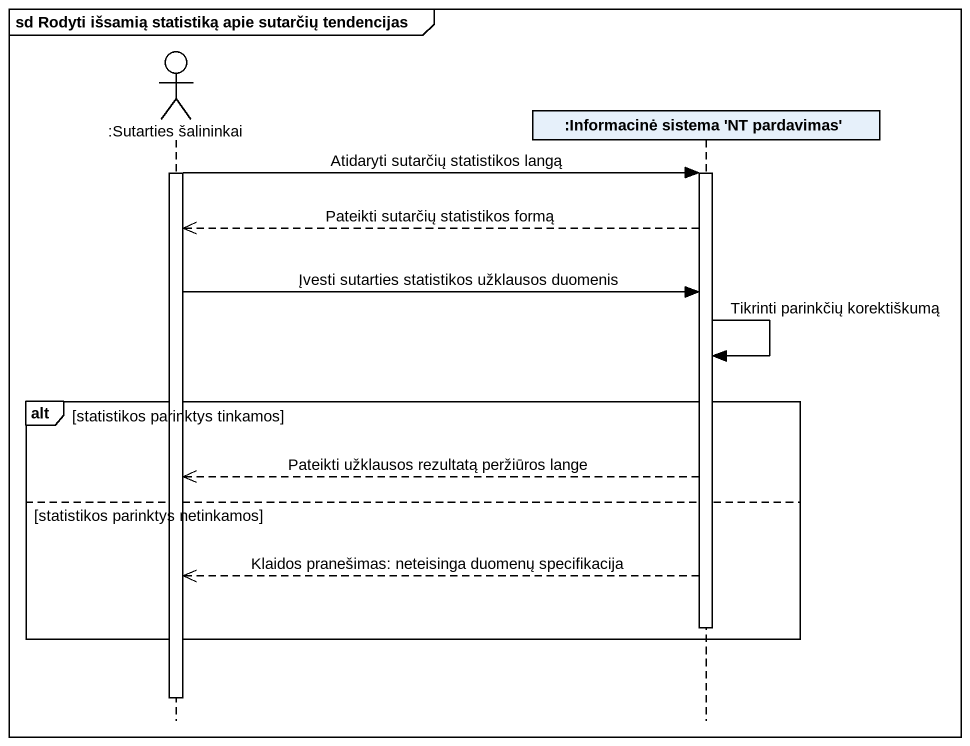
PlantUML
@startuml
mainframe sd Rodyti išsamią statistiką apie sutarčių tendencijas
hide footbox
actor ":Sutarties šalininkai" as Sutarties_šalininkai
participant ":Informacinė sistema 'NT pardavimas'" as Informacinė_sistema_NT

activate Sutarties_šalininkai
Sutarties_šalininkai -> Informacinė_sistema_NT : Atidaryti sutarčių statistikos langą
activate Informacinė_sistema_NT
Informacinė_sistema_NT -->> Sutarties_šalininkai : Pateikti sutarčių statistikos formą
Sutarties_šalininkai -> Informacinė_sistema_NT : Įvesti sutarties statistikos užklausos duomenis
Informacinė_sistema_NT -> Informacinė_sistema_NT : Tikrinti parinkčių korektiškumą
alt statistikos parinktys tinkamos
  Informacinė_sistema_NT -->> Sutarties_šalininkai : Pateikti užklausos rezultatą peržiūros lange
else statistikos parinktys netinkamos
  Informacinė_sistema_NT -->> Sutarties_šalininkai : Klaidos pranešimas: neteisinga duomenų specifikacija
  deactivate Informacinė_sistema_NT
end
deactivate Sutarties_šalininkai
@enduml
